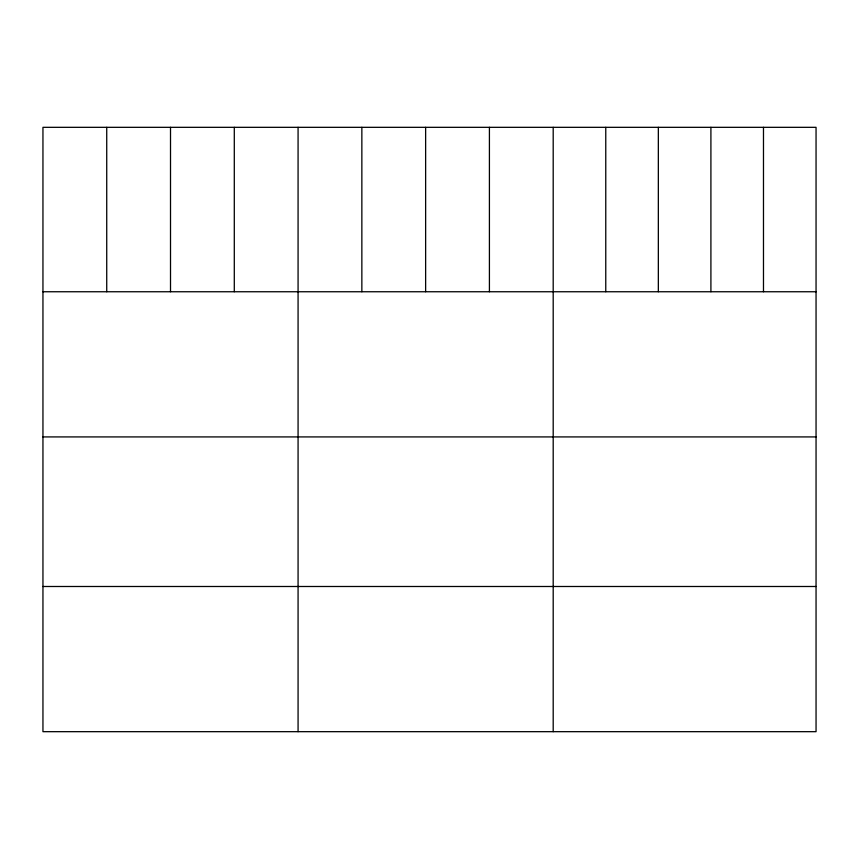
<?xml version="1.0" encoding="UTF-8"?>
<svg xmlns="http://www.w3.org/2000/svg" width="859" height="859" viewBox="0 0 859 859"><rect width="100%" height="100%" fill="white"/><g stroke="black" fill="none" stroke-linecap="round" stroke-linejoin="round"><path stroke-width="1.29" d="M816.05 291.749L816.05 731.675L42.95 731.675L42.95 127.325L816.05 127.325L816.05 291.749L42.95 291.749M42.95 436.92L816.05 436.92M42.95 586.493L816.05 586.493M763.479 127.325L763.479 291.749M710.908 127.325L710.908 291.749M658.338 127.325L658.338 291.749M605.767 127.325L605.767 291.749M553.196 127.325L553.196 731.675M489.415 127.325L489.415 291.749M425.634 127.325L425.634 291.749M361.854 127.325L361.854 291.749M298.073 127.325L298.073 731.675M234.292 127.325L234.292 291.749M170.512 127.325L170.512 291.749M106.731 127.325L106.731 291.749"/></g></svg>
